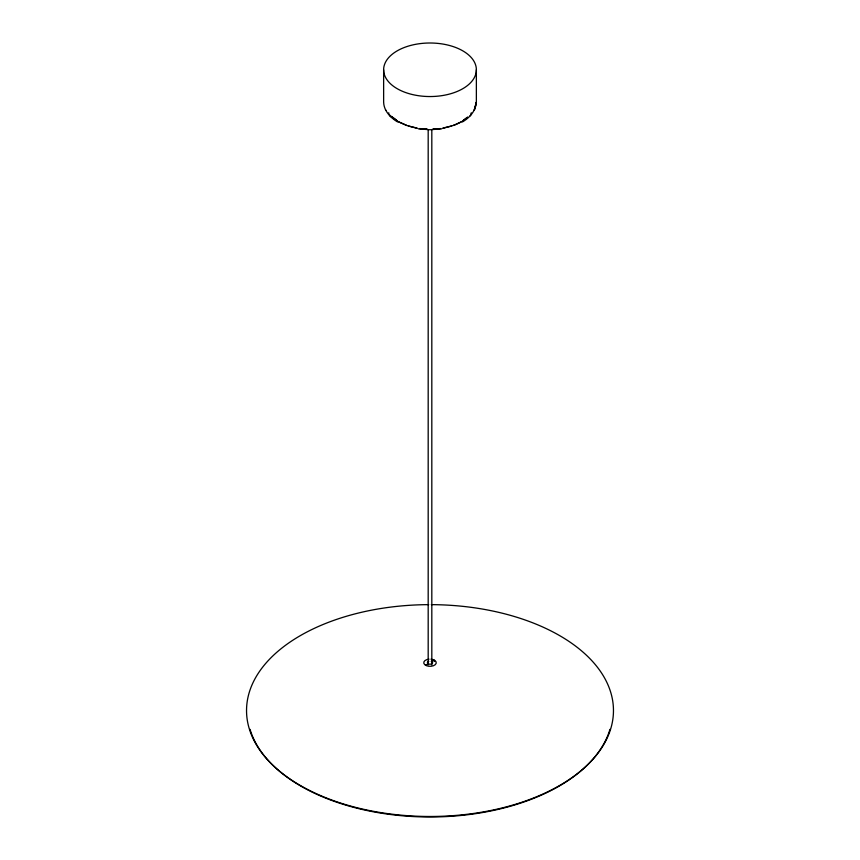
<?xml version="1.0" encoding="UTF-8"?>
<svg xmlns="http://www.w3.org/2000/svg" width="860" height="860" viewBox="0 0 860 860"><rect width="100%" height="100%" fill="white"/><g stroke="black" fill="none" stroke-linecap="round" stroke-linejoin="round"><path stroke-width="1.29" d="M470.914 113.584L471.312 112.81M474.516 109.833L476.365 102.103L476.365 69.767A46.365 26.767 0 0 0 406.812 46.59A46.365 26.767 0 0 0 406.812 92.955A46.365 26.767 0 0 0 476.365 69.767M474.096 110.37L476.365 102.103C475.806 110.832 469.667 117.777 462.358 121.98M470.097 115.906L471.312 114.251M463.325 120.465L467.636 117.121L462.218 121.271M425.582 665.274L428.162 663.759M431.838 661.63L434.418 660.168L434.418 661.458M457.09 123.969L461.315 121.883L453.069 125.528L456.026 124.485M452.081 125.882L443.685 128.119M451.844 125.915L442.427 128.215M441.728 128.85L430 129.742L418.272 128.85M432.634 129.215L440.298 128.581L433.462 129.215M426.538 129.215L419.702 128.581L427.366 129.215M417.573 128.215L408.156 125.915M416.315 128.119L407.919 125.882M397.782 121.271L392.364 117.121L396.675 120.465M388.688 114.251L397.234 121.281M389.902 115.906L392.483 117.831M397.642 121.98C390.537 117.755 383.829 110.832 383.635 102.103L383.635 69.767M388.688 112.81L388.956 113.326M385.904 110.37L385.484 109.833M431.817 129.774L431.817 664.952M428.183 129.623L428.183 664.801M431.301 604.644A183.459 105.92 0 0 1 588.659 763.745A183.459 105.92 0 0 1 271.341 763.745A183.459 105.92 0 0 1 428.699 604.644M609.944 729.345A182.556 105.393 0 0 1 430 817A182.556 105.393 0 0 1 250.056 729.345M430.978 659.158A6.256 3.612 0 0 1 435.246 664.683A6.256 3.612 0 0 1 424.754 664.683A6.256 3.612 0 0 1 429.022 659.158M431.183 661.351A2.601 1.505 0 0 1 432.021 663.64A2.601 1.505 0 0 1 427.979 663.64A2.601 1.505 0 0 1 428.817 661.351M406.93 125.528L398.685 121.883L406.93 125.528"/></g></svg>
